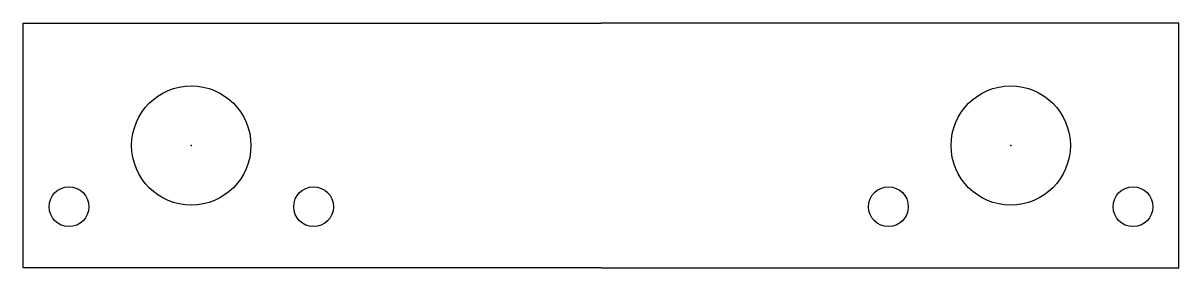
# Model space of a CAD drawing. Header units: centimetres. Extents: x -1.1 to 6.46, y -0.8 to 0.8.
import ezdxf

# ---------------------------------------------------------------- set-up
doc = ezdxf.new("R2010")
doc.units = ezdxf.units.CM
doc.header["$MEASUREMENT"] = 0
doc.layers.add('Spacer Pillar v9_Sketch1', color=7, linetype='Continuous')

msp = doc.modelspace()

# ---------------------------------------------------------------- linework, layer by layer
at = {"layer": 'Spacer Pillar v9_Sketch1'}
for p, q in [((-1.1, 0.8), (2.68, 0.8)), ((-1.1, -0.8), (-1.1, 0.8)), ((6.46, 0.8), (2.68, 0.8)), ((6.46, -0.8), (6.46, 0.8)), ((2.68, -0.8), (-1.1, -0.8)), ((2.68, -0.8), (6.46, -0.8))]:
    msp.add_line(p, q, dxfattribs=at)
for centre, radius in [((0, 0), 0.39), ((5.36, 0), 0.39), ((-0.8, -0.4), 0.13), ((0.8, -0.4), 0.13), ((4.56, -0.4), 0.13), ((6.16, -0.4), 0.13)]:
    msp.add_circle(centre, radius, dxfattribs=at)
for p in [(0, 0), (5.36, 0)]:
    msp.add_point(p, dxfattribs=at)

doc.saveas('drawing.dxf')
